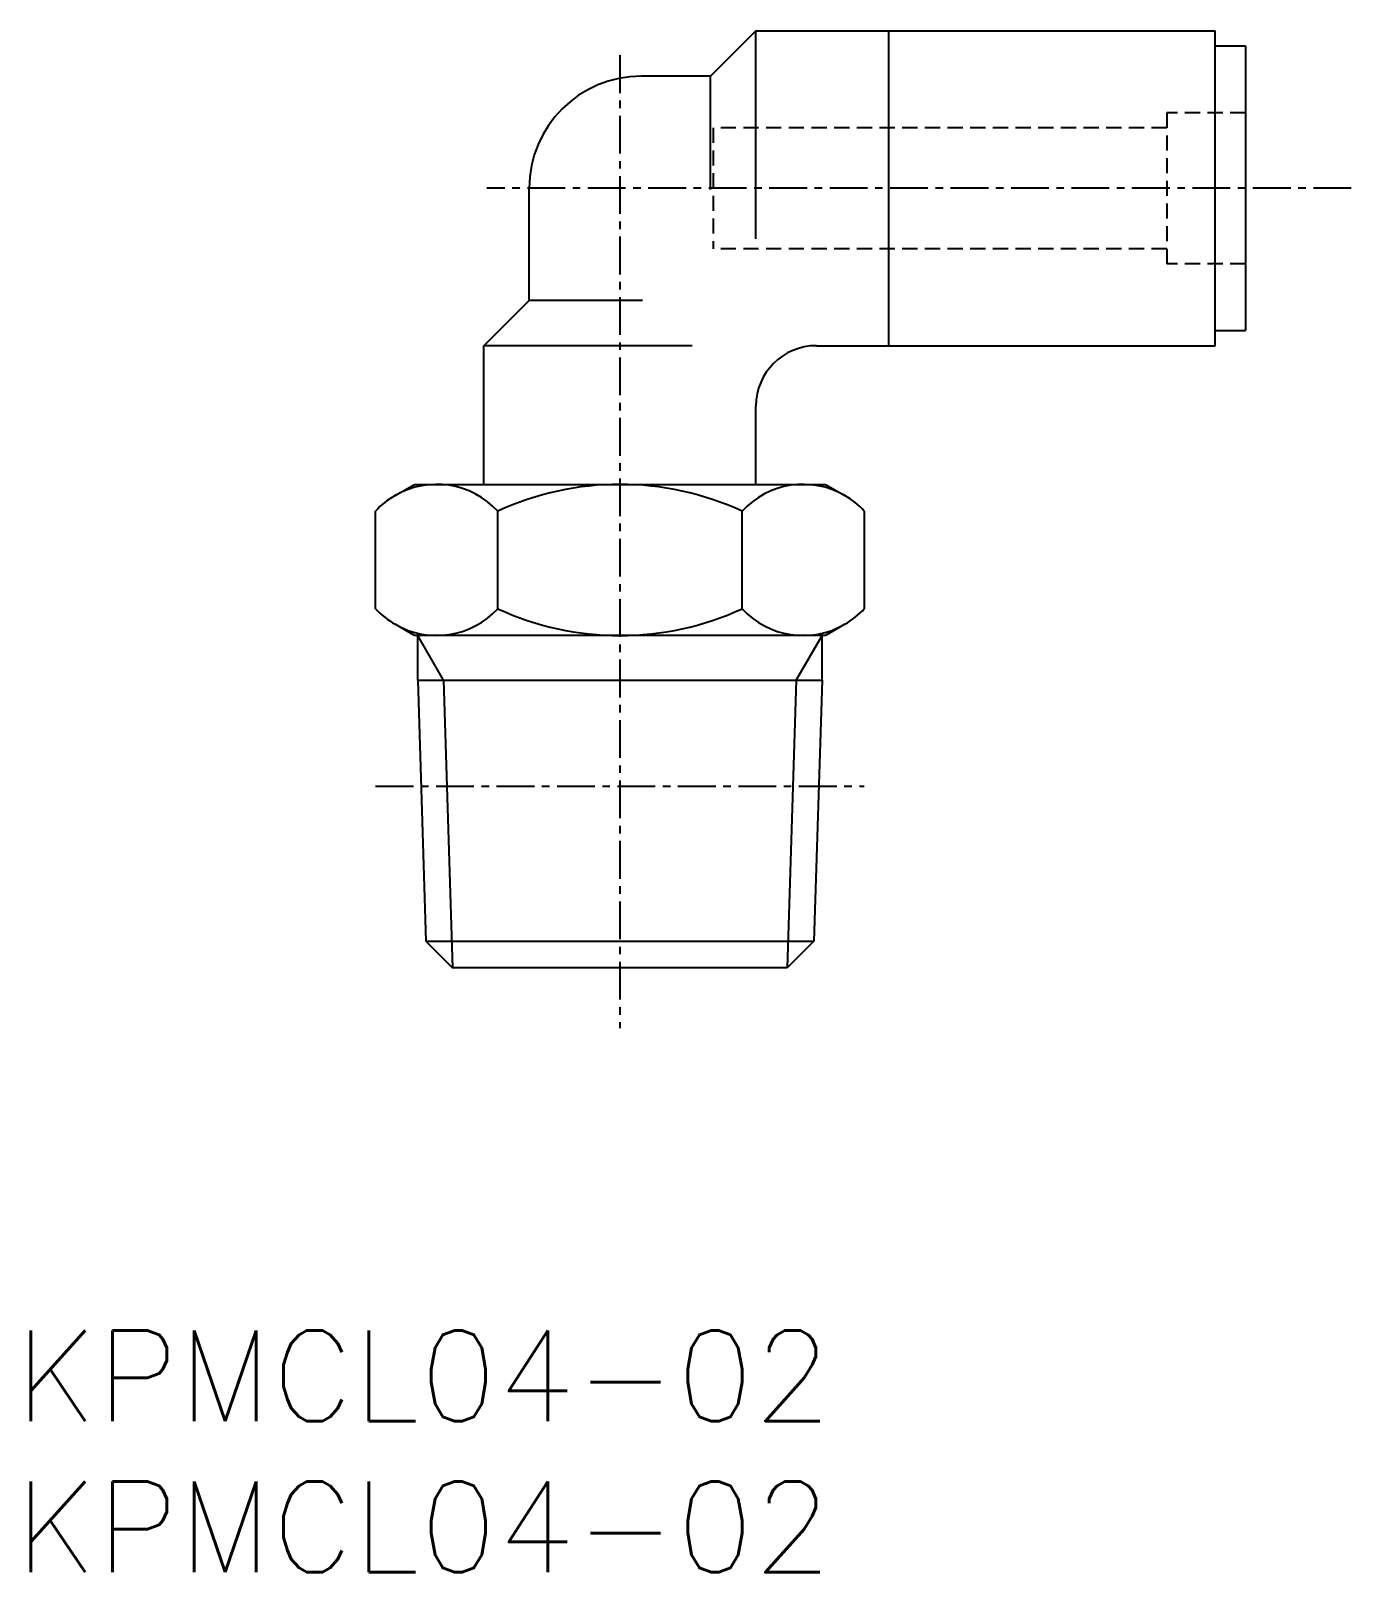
# Model space of a CAD drawing. Extents: x 0.5 to 44.2, y 0 to 51.
import ezdxf

# ---------------------------------------------------------------- set-up
doc = ezdxf.new("R2010")
doc.units = 0
doc.linetypes.add('CENTER', pattern=[2, 1.25, -0.25, 0.25, -0.25])
doc.linetypes.add('DASHED', pattern=[0.75, 0.5, -0.25])
doc.layers.get('0').update_dxf_attribs({"linetype": 'CONTINUOUS'})
doc.layers.add('CENTER', color=1, linetype='CENTER')
doc.styles.get("Standard").update_dxf_attribs({"font": 'txt.shx'})

# ---------------------------------------------------------------- blocks, each defined once
blk = doc.blocks.new('*U7')
at = {"color": 7, "linetype": 'CONTINUOUS'}
blk.add_text('KPMCL04-02', height=3, dxfattribs=at).set_placement((0, 0))
blk = doc.blocks.new('*U8')
at = {"color": 7, "linetype": 'CONTINUOUS'}
blk.add_text('KPMCL04-02', height=3, dxfattribs=at).set_placement((0, 5))

msp = doc.modelspace()

# ---------------------------------------------------------------- linework, layer by layer
at = {"color": 7, "linetype": 'CONTINUOUS'}
for p, q in [((24.5, 51.01), (23, 49.51)), ((24.5, 51.01), (39.69, 51.01)), ((24.5, 44.123), (24.5, 51.01)), ((39.69, 40.59), (39.69, 51.01)), ((28.9, 40.59), (28.9, 50.99)), ((39.69, 50.51), (40.69, 50.51)), ((40.69, 50.51), (40.69, 41.09)), ((23, 49.51), (20.71, 49.51)), ((23, 45.76), (23, 49.51)), ((17, 42.09), (17, 45.8)), ((15.5, 40.59), (17, 42.09)), ((20.75, 42.09), (17, 42.09)), ((39.69, 41.09), (40.69, 41.09)), ((15.5, 36), (15.5, 40.59)), ((22.387, 40.59), (15.5, 40.59)), ((26.5, 40.59), (39.69, 40.59)), ((24.5, 36), (24.5, 38.59)), ((12.562, 35.631), (13.201, 36)), ((13.201, 36), (26.799, 36)), ((26.799, 36), (27.438, 35.631)), ((11.917, 31.884), (11.917, 35.116)), ((15.959, 31.884), (15.959, 35.116)), ((24.041, 31.884), (24.041, 35.116)), ((28.083, 35.116), (28.083, 31.884)), ((13.201, 31), (12.562, 31.369)), ((27.438, 31.369), (26.799, 31)), ((26.799, 31), (13.201, 31)), ((13.312, 29.517), (13.312, 31)), ((26.688, 29.517), (26.688, 31)), ((13.312, 29.517), (13.582, 20.884)), ((13.312, 29.517), (26.688, 29.517)), ((26.688, 29.517), (26.418, 20.884)), ((13.582, 20.884), (14.465, 20)), ((13.582, 20.884), (26.418, 20.884)), ((26.418, 20.884), (25.535, 20)), ((25.535, 20), (14.465, 20))]:
    msp.add_line(p, q, dxfattribs=at)
at = {"color": 3, "linetype": 'DASHED'}
for p, q in [((40.69, 48.3), (38.09, 48.3)), ((38.09, 48.3), (38.09, 43.3)), ((23.09, 47.8), (23.09, 43.8)), ((38.09, 47.8), (23.09, 47.8)), ((38.09, 43.8), (23.09, 43.8)), ((40.69, 43.3), (38.09, 43.3))]:
    msp.add_line(p, q, dxfattribs=at)
at = {"color": 3, "linetype": 'CONTINUOUS'}
for p, q in [((14.168, 29.517), (13.312, 31)), ((25.832, 29.517), (26.688, 31)), ((14.168, 29.517), (14.465, 20)), ((25.832, 29.517), (25.535, 20))]:
    msp.add_line(p, q, dxfattribs=at)
at = {"color": 7, "linetype": 'CONTINUOUS'}
for centre, radius, start, end in [((20.71, 45.8), 3.71, 90, 180), ((26.5, 38.59), 2, 90, 180), ((13.938, 33.249), 2.751, 42.7344, 120), ((20, 26.322), 9.678, 65.318, 114.682), ((26.062, 33.249), 2.751, 60, 137.2656), ((13.938, 33.249), 2.751, 120, 137.2656), ((26.062, 33.249), 2.751, 42.7344, 60), ((13.938, 33.751), 2.751, 222.7344, 240), ((13.938, 33.751), 2.751, 240, 317.2656), ((20, 40.678), 9.678, 245.318, 294.682), ((26.062, 33.751), 2.751, 222.7344, 300), ((26.062, 33.751), 2.751, 300, 317.2656)]:
    msp.add_arc(centre, radius, start, end, dxfattribs=at)
at = {"layer": 'CENTER', "color": 1, "linetype": 'CENTER'}
for p, q in [((20, 50.2), (20, 18)), ((44.19, 45.8), (15.6, 45.8)), ((11.921, 26.01), (28.079, 26.01))]:
    msp.add_line(p, q, dxfattribs=at)

# ---------------------------------------------------------------- block references
at = {"color": 7, "linetype": 'CONTINUOUS'}
for name in ['*U8', '*U7']:
    msp.add_blockref(name, (0, 0), dxfattribs=at)

doc.saveas('drawing.dxf')
